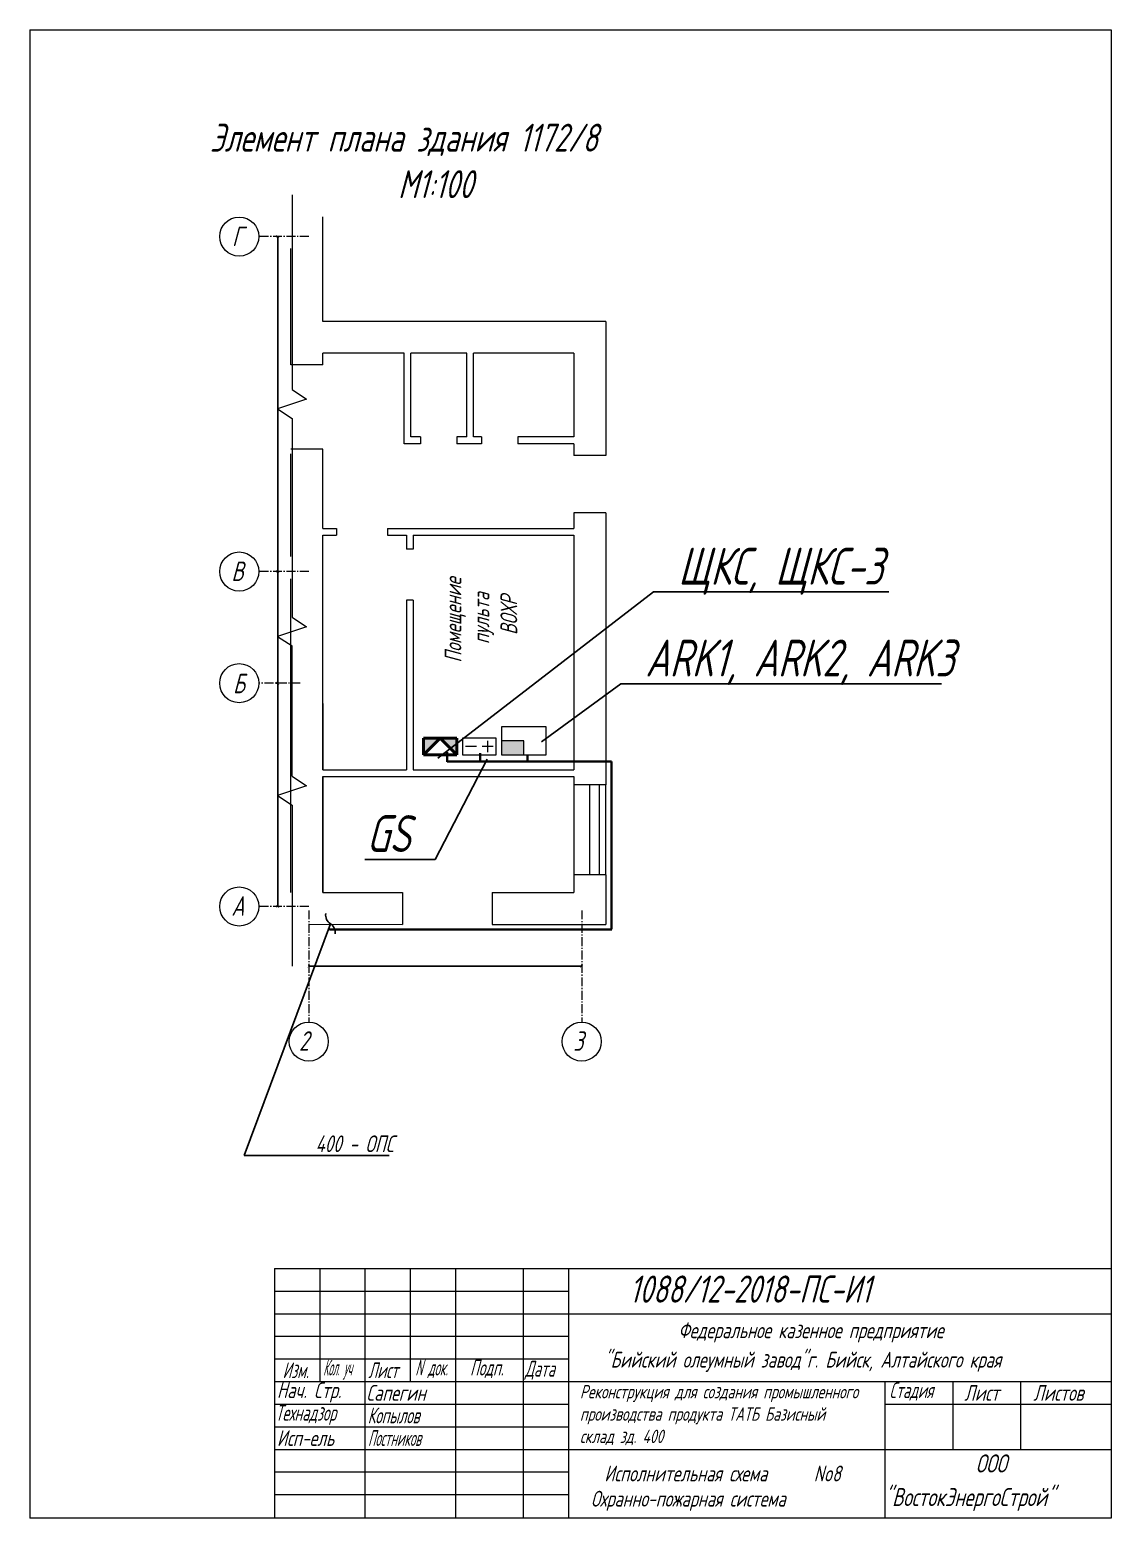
# Model space of a CAD drawing. Header units: millimetres. Extents: x 13096 to 18634, y -492 to 9335.
# Drawn here: x 17665 to 18634, y 7973 to 9306 of the extents above; entities that cross this region are included whole.
import ezdxf
from ezdxf import colors
from ezdxf.entities.mleader import LeaderData, LeaderLine
from ezdxf.math import Vec2, Vec3

# ---------------------------------------------------------------- set-up
doc = ezdxf.new("R2010")
doc.units = ezdxf.units.MM
doc.linetypes.add('gost6', pattern=[12, 8, -1.5, 1, -1.5])
doc.layers.get('Defpoints').update_dxf_attribs({"color": 33})
for name, color, linetype, lineweight in [('ИИ_ОФОРМЛЕНИЕ_025', 7, 'Continuous', 25), ('Линия выноска', 137, 'Continuous', 20), ('Линия связи (Вновь)', 3, 'Continuous', 60), ('Осевая', 4, 'gost6', 25), ('ППК и др. приБоры', 171, 'Continuous', 50), ('Размерная', 4, 'Continuous', 25), ('Рамка толстая', 7, 'Continuous', 60), ('Рамка тонкая', 5, 'Continuous', 25), ('Строительный', 251, 'Continuous', 13), ('текст', 7, 'Continuous', 25), ('Щиты пульты (Вновь)', 5, 'Continuous', 50), ('Элемент эл. схем', 7, 'Continuous', 35)]:
    doc.layers.add(name, color=color, linetype=linetype, lineweight=lineweight)
doc.styles.add('Simplex', font='simplex.shx', dxfattribs={"width": 0.7, "oblique": 15})
doc.styles.get("Standard").update_dxf_attribs({"font": 'arial.ttf'})
doc.dimstyles.new('Simplex', dxfattribs={"dimtxt": 2.5, "dimasz": 2.5, "dimexe": 1.25, "dimexo": 0.625, "dimtad": 1, "dimtxsty": 'Simplex', "dimcen": 2.5, "dimclrt": 2, "dimadec": 0, "dimazin": 0, "dimtfac": 1, "dimtmove": 0, "dimatfit": 3, "dimfxl": 1, "dimarcsym": 0})

# ---------------------------------------------------------------- blocks, each defined once
blk = doc.blocks.new('_ArchTick')
at = {"color": 0, "linetype": 'ByBlock', "const_width": 0.15}
blk.add_lwpolyline([(-0.5, -0.5), (0.5, 0.5)], dxfattribs=at)
blk = doc.blocks.new('*D140')
at = {"layer": 'Defpoints', "color": 0, "lineweight": 80, "transparency": 16777216}
for p in [(17887.3, 8821.1), (17887.3, 8721.1), (17887.3, 8721.1)]:
    blk.add_point(p, dxfattribs=at)
at = {"layer": 'Размерная', "color": 0, "lineweight": -2, "transparency": 16777216}
for p, q in [((17886.7, 8821.1), (17886, 8821.1)), ((17887.3, 8821.1), (17887.3, 8721.1)), ((17886.7, 8721.1), (17886, 8721.1))]:
    blk.add_line(p, q, dxfattribs=at)
at = {"layer": 'Размерная', "color": 0, "lineweight": -2, "transparency": 16777216, "xscale": 2.5, "yscale": 2.5, "zscale": 2.5}
for p, rotation in [((17887.3, 8821.1), 90), ((17887.3, 8721.1), 270)]:
    blk.add_blockref('_ArchTick', p, dxfattribs=dict(at, rotation=rotation))
blk = doc.blocks.new('*D141')
at = {"layer": 'Defpoints', "color": 0, "lineweight": 80, "transparency": 16777216}
for p in [(17887.3, 9121.1), (17887.3, 8821.1), (17887.3, 8821.1)]:
    blk.add_point(p, dxfattribs=at)
at = {"layer": 'Размерная', "color": 0, "lineweight": -2, "transparency": 16777216}
for p, q in [((17886.7, 9121.1), (17886, 9121.1)), ((17887.3, 9121.1), (17887.3, 8821.1)), ((17886.7, 8821.1), (17886, 8821.1))]:
    blk.add_line(p, q, dxfattribs=at)
at = {"layer": 'Размерная', "color": 0, "lineweight": -2, "transparency": 16777216, "xscale": 2.5, "yscale": 2.5, "zscale": 2.5}
for p, rotation in [((17887.3, 9121.1), 90), ((17887.3, 8821.1), 270)]:
    blk.add_blockref('_ArchTick', p, dxfattribs=dict(at, rotation=rotation))
blk = doc.blocks.new('*D142')
at = {"layer": 'Defpoints', "color": 0, "lineweight": 80, "transparency": 16777216}
for p in [(17887.3, 8721.1), (17887.3, 8521.1), (17887.3, 8521.1)]:
    blk.add_point(p, dxfattribs=at)
at = {"layer": 'Размерная', "color": 0, "lineweight": -2, "transparency": 16777216}
for p, q in [((17886.7, 8721.1), (17886, 8721.1)), ((17887.3, 8721.1), (17887.3, 8521.1)), ((17886.7, 8521.1), (17886, 8521.1))]:
    blk.add_line(p, q, dxfattribs=at)
at = {"layer": 'Размерная', "color": 0, "lineweight": -2, "transparency": 16777216, "xscale": 2.5, "yscale": 2.5, "zscale": 2.5}
for p, rotation in [((17887.3, 8721.1), 90), ((17887.3, 8521.1), 270)]:
    blk.add_blockref('_ArchTick', p, dxfattribs=dict(at, rotation=rotation))
blk = doc.blocks.new('*D143')
at = {"layer": 'Defpoints', "color": 0, "lineweight": 80, "transparency": 16777216}
for p in [(17915, 8467.6), (18159.5, 8467.6), (18159.5, 8467.6)]:
    blk.add_point(p, dxfattribs=at)
at = {"layer": 'Размерная', "color": 0, "lineweight": -2, "transparency": 16777216}
for p, q in [((17915, 8468.3), (17915, 8468.9)), ((17915, 8467.6), (18159.5, 8467.6)), ((18159.5, 8468.3), (18159.5, 8468.9))]:
    blk.add_line(p, q, dxfattribs=at)
at = {"layer": 'Размерная', "color": 0, "lineweight": -2, "transparency": 16777216, "xscale": 2.5, "yscale": 2.5, "zscale": 2.5, "rotation": 180}
blk.add_blockref('_ArchTick', (17915, 8467.6), dxfattribs=at)
at = {"layer": 'Размерная', "color": 0, "lineweight": -2, "transparency": 16777216, "xscale": 2.5, "yscale": 2.5, "zscale": 2.5}
blk.add_blockref('_ArchTick', (18159.5, 8467.6), dxfattribs=at)
blk = doc.blocks.new('_Integral')
at = {"color": 0, "linetype": 'ByBlock', "lineweight": -2}
for centre, start, end in [((0.445, -0.091), 102, 168), ((-0.445, 0.091), 282, 348)]:
    blk.add_arc(centre, 0.454, start, end, dxfattribs=at)
blk = doc.blocks.new('A$C34980ADB')
at = {"layer": 'ППК и др. приБоры', "lineweight": 18}
blk.add_hatch(color=256, dxfattribs=at).paths.add_polyline_path([(5, 4), (2.5, 4), (2.5, 0), (5, 0)])
for p, q in [((5, 8), (0, 8)), ((0, 8), (0, 0)), ((5, 0), (5, 8)), ((5, 4), (2.5, 4)), ((2.5, 4), (2.5, 0)), ((0, 0), (5, 0))]:
    blk.add_line(p, q, dxfattribs=at)
blk = doc.blocks.new('A$C5E2B28DD')
at = {"layer": 'Щиты пульты (Вновь)'}
h = blk.add_hatch(color=256, dxfattribs=at)
h.paths.add_polyline_path([(0, 0), (3, 0), (0, 3)])
h.paths.add_polyline_path([(0, 6), (0, 3), (3, 6)])
for p, q in [((3, 6), (0, 6)), ((0, 6), (0, 0)), ((0, 3), (3, 6)), ((3, 0), (3, 6)), ((3, 0), (0, 3)), ((0, 0), (3, 0))]:
    blk.add_line(p, q, dxfattribs=at)
blk = doc.blocks.new('_None')

msp = doc.modelspace()

# ---------------------------------------------------------------- linework, layer by layer
at = {"color": 18, "lineweight": 20, "true_color": 0x000000}
for p, q in [((17884.40457, 8196.91933), (18633.65457, 8196.91933)), ((17884.40457, 8196.91933), (17884.40457, 7974.16933)), ((17924.90457, 8196.91933), (17924.90457, 8095.66933)), ((17965.40457, 8196.91933), (17965.40457, 7974.16933)), ((18005.90457, 8196.91933), (18005.90457, 8095.66933)), ((18046.40457, 8196.91933), (18046.40457, 7974.16933)), ((18107.15457, 8196.91933), (18107.15457, 7974.16933)), ((18147.65457, 8196.91933), (18147.65457, 7974.16933)), ((17884.40457, 8176.66933), (18147.65457, 8176.66933)), ((17884.40457, 8156.41933), (18147.65457, 8156.41933)), ((18147.65457, 8156.41933), (18633.65457, 8156.41933)), ((17884.40457, 8136.16933), (18147.65457, 8136.16933)), ((17884.40457, 8115.91933), (18147.65457, 8115.91933)), ((17884.40457, 8095.66933), (18633.65457, 8095.66933)), ((18431.15457, 8095.66933), (18431.15457, 7974.16933)), ((18491.90457, 8095.66933), (18491.90457, 8034.91933)), ((18552.65457, 8095.66933), (18552.65457, 8034.91933)), ((17884.40457, 8075.41933), (18147.65457, 8075.41933)), ((18431.15457, 8075.41933), (18633.65457, 8075.41933)), ((17884.40457, 8055.16933), (18147.65457, 8055.16933)), ((17884.40457, 8034.91933), (18147.65457, 8034.91933)), ((18147.65457, 8034.91933), (18633.65457, 8034.91933)), ((17884.40457, 8014.66933), (18147.65457, 8014.66933)), ((17884.40457, 7994.41933), (18147.65457, 7994.41933))]:
    msp.add_line(p, q, dxfattribs=at)
at = {"layer": 'Линия связи (Вновь)', "color": 18, "lineweight": 35, "true_color": 0x000000}
for p, q in [((18038.96752, 8650.84154), (18039.01308, 8659.25513)), ((18068.4466, 8650.87055), (18068.4466, 8658.3832)), ((18110.95768, 8650.89774), (18110.97402, 8656.8132)), ((18186.28419, 8650.91159), (18038.98426, 8650.86188)), ((18186.28419, 8650.91159), (18186.3567, 8500.75178)), ((18186.3879, 8500.5741), (17933.54617, 8500.52099))]:
    msp.add_line(p, q, dxfattribs=at)
at = {"layer": 'Осевая', "color": 18, "lineweight": 20, "true_color": 0x000000}
for p, q in [((17915.06736, 9121.13808), (17870.27325, 9121.13808)), ((17915.06736, 8821.13808), (17870.27325, 8821.13808)), ((17907.37619, 8721.13808), (17870.27325, 8721.13808)), ((17915.06736, 8521.13808), (17870.27325, 8521.13808)), ((17915.03415, 8517.63808), (17915.03415, 8417.63808)), ((18159.53415, 8517.63808), (18159.53415, 8417.63808))]:
    msp.add_line(p, q, dxfattribs=at)
at = {"layer": 'Рамка толстая', "color": 18, "lineweight": 20, "true_color": 0x000000}
for p, q in [((17665.17547, 9306.366), (18633.80047, 9306.366)), ((17665.17547, 9306.366), (17665.17547, 7973.241)), ((18633.80047, 9306.366), (18633.80047, 7973.241)), ((18633.80047, 7973.241), (17665.17547, 7973.241))]:
    msp.add_line(p, q, dxfattribs=at)
at = {"layer": 'Рамка тонкая', "color": 18, "lineweight": 20, "true_color": 0x000000}
for p, q in [((17900.06736, 9158.63808), (17900.06736, 8984.07779)), ((17913.00707, 8975.45131), (17887.12764, 8966.82484)), ((17900.06736, 8984.07779), (17913.00707, 8975.45131)), ((17887.12764, 8966.82484), (17900.06736, 8958.19836)), ((17900.06736, 8958.19836), (17900.06736, 8780.32779)), ((17900.06736, 8780.32779), (17913.00707, 8771.70131)), ((17913.00707, 8771.70131), (17887.12764, 8763.07484)), ((17887.12764, 8763.07484), (17900.06736, 8754.44836)), ((17900.06736, 8637.82779), (17900.06736, 8754.44836)), ((17913.00707, 8629.20131), (17887.12764, 8620.57484)), ((17900.06736, 8637.82779), (17913.00707, 8629.20131)), ((17887.12764, 8620.57484), (17900.06736, 8611.94836)), ((17900.06736, 8611.94836), (17900.06736, 8467.63808))]:
    msp.add_line(p, q, dxfattribs=at)
for centre in [(17852.77325, 9121.13808), (17852.77325, 8821.13808), (17852.77325, 8721.13808), (17852.77325, 8521.13808), (17915.03415, 8400.13808), (18159.53415, 8400.13808)]:
    msp.add_circle(centre, 17.5, dxfattribs=at)
at = {"layer": 'Строительный', "color": 18, "lineweight": 20, "true_color": 0x000000}
for p, q in [((17927.53415, 9045.13808), (17927.53415, 9138.88808)), ((17899.03415, 9006.20187), (17899.03415, 9110.38808)), ((18181.03415, 9045.13808), (17927.53415, 9045.13808)), ((18181.03415, 9045.13808), (18181.03415, 8925.13808)), ((18000.53415, 9016.63808), (17927.53415, 9016.63808)), ((17927.53415, 9006.20187), (17927.53415, 9016.63808)), ((18000.53415, 8935.63808), (18000.53415, 9016.63808)), ((18056.53415, 9016.63808), (18006.53415, 9016.63808)), ((18006.53415, 8941.63808), (18006.53415, 9016.63808)), ((18056.53415, 8941.63808), (18056.53415, 9016.63808)), ((18152.53415, 9016.63808), (18062.53415, 9016.63808)), ((18062.53415, 8941.63808), (18062.53415, 9016.63808)), ((18152.53415, 9016.63808), (18152.53415, 8941.63808)), ((17927.53415, 9006.20187), (17899.03415, 9006.20187)), ((18015.05982, 8935.63808), (18000.53415, 8935.63808)), ((18015.05982, 8941.63808), (18006.53415, 8941.63808)), ((18015.05982, 8941.63808), (18015.05982, 8935.63808)), ((18056.53415, 8941.63808), (18047.55982, 8941.63808)), ((18047.55982, 8941.63808), (18047.55982, 8935.63808)), ((18069.68834, 8935.63808), (18047.55982, 8935.63808)), ((18069.68834, 8941.63808), (18062.53415, 8941.63808)), ((18069.68834, 8941.63808), (18069.68834, 8935.63808)), ((18152.53415, 8941.63808), (18102.18834, 8941.63808)), ((18102.18834, 8941.63808), (18102.18834, 8935.63808)), ((18152.53415, 8935.63808), (18102.18834, 8935.63808)), ((18152.53415, 8935.63808), (18152.53415, 8925.13808)), ((17927.53415, 8930.63808), (17899.03415, 8930.63808)), ((17899.03415, 8834.63808), (17899.03415, 8926.63808)), ((17927.53415, 8859.63808), (17927.53415, 8930.63808)), ((18181.03415, 8925.13808), (18152.53415, 8925.13808)), ((18152.53415, 8873.63808), (18152.53415, 8859.63808)), ((18181.03415, 8873.63808), (18152.53415, 8873.63808)), ((18152.53415, 8873.63808), (18152.53415, 8859.63808)), ((18181.03415, 8873.63808), (18181.03415, 8630.13808)), ((17927.53415, 8859.63808), (17940.03415, 8859.63808)), ((17927.53415, 8853.63808), (17940.03415, 8853.63808)), ((17927.53415, 8643.63808), (17927.53415, 8853.63808)), ((17940.03415, 8859.63808), (17940.03415, 8853.63808)), ((17985.53415, 8859.63808), (18152.53415, 8859.63808)), ((17985.53415, 8859.63808), (17985.53415, 8853.63808)), ((17985.53415, 8853.63808), (18002.53415, 8853.63808)), ((18002.53415, 8853.63808), (18002.53415, 8841.13808)), ((18008.53415, 8853.63808), (18008.53415, 8841.13808)), ((18008.53415, 8853.63808), (18152.53415, 8853.63808)), ((18152.53415, 8853.63808), (18152.53415, 8643.63808)), ((18008.53415, 8841.13808), (18002.53415, 8841.13808)), ((17899.03415, 8533.63808), (17899.03415, 8814.63808)), ((18002.53415, 8795.63808), (18002.53415, 8643.63808)), ((18008.53415, 8795.63808), (18002.53415, 8795.63808)), ((18008.53415, 8795.63808), (18008.53415, 8643.63808)), ((18152.53415, 8738.13808), (18152.53415, 8643.63808)), ((17927.53415, 8703.01308), (17927.53415, 8643.63808)), ((17927.53415, 8643.63808), (18002.53415, 8643.63808)), ((18008.53415, 8643.63808), (18152.53415, 8643.63808)), ((17927.53415, 8637.63808), (17927.53415, 8533.63808)), ((17927.53415, 8637.63808), (18152.53415, 8637.63808)), ((17927.53415, 8533.63808), (17927.53415, 8637.63808)), ((18152.53415, 8637.63808), (18152.53415, 8533.63808)), ((18181.03415, 8630.13808), (18152.53415, 8630.13808)), ((18166.78415, 8549.63808), (18166.78415, 8630.13808)), ((18175.40593, 8549.63808), (18175.40593, 8630.13808)), ((18181.03415, 8549.63808), (18181.03415, 8630.13808)), ((17899.03415, 8565.44306), (17899.03415, 8568.56806)), ((18181.03415, 8549.63808), (18152.53415, 8549.63808)), ((18181.03415, 8549.63808), (18181.03415, 8505.13808)), ((17927.53415, 8533.63808), (17998.95417, 8533.63808)), ((17998.95417, 8533.63808), (17998.95417, 8505.13808)), ((18079.45417, 8533.63808), (18152.53415, 8533.63808)), ((18079.45417, 8533.63808), (18079.45417, 8505.13808)), ((18079.45417, 8533.63808), (18079.45417, 8505.13808)), ((17915.51518, 8505.20576), (17998.95417, 8505.13808)), ((18079.45417, 8505.13808), (18181.03415, 8505.13808))]:
    msp.add_line(p, q, dxfattribs=at)
at = {"layer": 'Щиты пульты (Вновь)', "color": 18, "lineweight": 20, "true_color": 0x000000}
for p, q in [((18052.81017, 8671.90176), (18052.81017, 8656.90176)), ((18082.81017, 8671.90176), (18052.81017, 8671.90176)), ((18075.31017, 8659.40176), (18075.31017, 8669.40176)), ((18082.81017, 8656.90176), (18082.81017, 8671.90176)), ((18052.81017, 8656.90176), (18082.81017, 8656.90176)), ((18065.31017, 8664.40176), (18055.31017, 8664.40176)), ((18080.31017, 8664.40176), (18070.31017, 8664.40176))]:
    msp.add_line(p, q, dxfattribs=at)

# ---------------------------------------------------------------- block references
at = {"layer": 'Элемент эл. схем', "color": 18, "lineweight": 20, "true_color": 0x000000, "xscale": 5, "yscale": 5, "zscale": 5, "rotation": 270}
for name, p in [('A$C34980ADB', (18087.81018, 8681.90164)), ('A$C5E2B28DD', (18017.81031, 8671.90188))]:
    msp.add_blockref(name, p, dxfattribs=at)

# ---------------------------------------------------------------- texts
at = {"color": 18, "lineweight": 20, "true_color": 0x000000, "style": 'Simplex', "oblique": 15}
for s, height, width, p in [('1088/12-2018-ПС-И1', 24.3, 0.7, (18202.19201, 8166.32123)), ('Федеральное казенное предприятие', 14.175, 0.7, (18246.00509, 8134.48183)), ('"Бийский олеумный завод"г. Бийск, Алтайского края', 14.175, 0.7, (18179.53403, 8108.15683)), ('Изм.', 14.175, 0.6, (17891.60414, 8098.70683)), ('Кол. уч', 14.175, 0.4, (17927.95851, 8101.06933)), ('Лист', 14.175, 0.6, (17968.27894, 8098.70683)), ('N', 14.175, 0.5, (18010.47648, 8101.06933)), ('док.', 14.175, 0.5, (18021.75054, 8101.06933)), ('Подп.', 14.175, 0.6, (18059.47664, 8101.06933)), ('Дата', 14.175, 0.6, (18108.68024, 8100.05683)), ('Нач. Стр.', 14.175, 0.7, (17886.56457, 8080.81933)), ('Сапегин', 14.175, 0.7, (17966.66024, 8078.45683)), ('Стадия', 14.175, 0.6, (18435.10634, 8080.81933)), ('Лист', 14.175, 0.7, (18502.19832, 8078.45683)), ('Листов', 14.175, 0.7, (18564.04606, 8078.45683)), ('Технадзор', 14.175, 0.6, (17885.21457, 8060.56933)), ('Копылов', 14.175, 0.6, (17967.83457, 8058.20683)), ('Постников', 14.175, 0.5, (17968.10457, 8037.95683)), ('Исп-ель', 14.175, 0.7, (17886.56457, 8037.95683)), ('ООО', 16.2, 0.7, (18512.41418, 8014.18719)), ('Исполнительная схема ', 14.175, 0.7, (18179.8111, 8006.21642)), ('No8', 14.175, 0.7, (18367.3936, 8006.21642)), ('"ВостокЭнергоСтрой"', 16.2, 0.7, (18430.76044, 7984.10148)), ('Охранно-пожарная система', 14.175, 0.7, (18167.80435, 7983.63555))]:
    msp.add_text(s, height=height, dxfattribs=dict(at, width=width)).set_placement(p)
at = {"layer": 'ИИ_ОФОРМЛЕНИЕ_025', "color": 18, "lineweight": 20, "true_color": 0x000000, "insert": (18157.94193, 8092.57005), "char_height": 12, "attachment_point": 1}
msp.add_mtext_dynamic_manual_height_columns('{\\Fsimplex|c204;\\Q15;\\W0.7;\\C2;Реконструкция для создания промышленного производства продукта ТАТБ Базисный склад зд. 400}', width=276.2589272, gutter_width=12.5, heights=[0], dxfattribs=at)
at = {"layer": 'текст', "color": 18, "lineweight": 20, "true_color": 0x000000, "attachment_point": 1, "style": 'Simplex'}
for s, width, insert, char_height in [('\\pi76.691;Элемент плана здания 1172/8 \\P\\pi245.12;М1:100', 578.999515, (17749.86415, 9222.22334), 25), ('\\pi-2.7966;Г', 6.0958109, (17849.14384, 9130.11271), 17.5), ('\\pi-2.9334;В', 6.0958109, (17848.71223, 8830.1047), 17.5), ('\\pi-2.505;Б', 6.0958109, (17849.71574, 8729.6268), 17.5), ('\\pi-1.9104;А', 6.0958109, (17847.67439, 8530.38191), 17.5), ('\\pi-2.6417;2', 6.0958109, (17908.94403, 8409.42711), 17.5), ('\\pi-2.6417;3', 6.0958109, (18154.62526, 8409.38657), 17.5)]:
    msp.add_mtext_dynamic_manual_height_columns(s, width=width, gutter_width=12.5, heights=[0], dxfattribs=dict(at, insert=insert, char_height=char_height))
at = {"layer": 'текст', "color": 18, "lineweight": 20, "true_color": 0x000000, "insert": (18036.771, 8770.12575), "char_height": 15, "attachment_point": 1, "rotation": 90, "style": 'Simplex'}
msp.add_mtext_dynamic_manual_height_columns('\\pi-30.557;Помещение \\P\\pi-13.94;пульта \\P\\pi-5.7268;ВОХР', width=28.8, gutter_width=12.5, heights=[0], dxfattribs=at)

# ---------------------------------------------------------------- dimensions: what is measured, and where the dimension line sits
at = {"layer": 'Размерная', "color": 18, "lineweight": 20, "true_color": 0x000000}
for base, p1, p2, picture, middle in [((17887.2798, 8821.13808), (17887.2798, 9121.13808), (17887.2798, 8821.13808), '*D141', (17887.2798, 8971.13808)), ((17887.2798, 8721.13808), (17887.2798, 8821.13808), (17887.2798, 8721.13808), '*D140', (17887.2798, 8771.13808)), ((17887.2798, 8521.13808), (17887.2798, 8721.13808), (17887.2798, 8521.13808), '*D142', (17887.2798, 8621.13808))]:
    dim = msp.add_linear_dim(base=base, p1=p1, p2=p2, angle=90, text=' ', dimstyle='Simplex', override={"dimlfac": 100, "dimtxsty": 'Simplex', "dimblk1": 'ArchTick', "dimblk2": 'ArchTick', "dimsah": 1}, dxfattribs=at)
    dim.commit()
    dim.dimension.update_dxf_attribs({"geometry": picture, "text_midpoint": middle})
dim = msp.add_linear_dim(base=(18159.53415, 8467.63808), p1=(17915.03415, 8467.63808), p2=(18159.53415, 8467.63808), text=' ', dimstyle='Simplex', override={"dimlfac": 100, "dimtxsty": 'Simplex', "dimblk1": 'ArchTick', "dimblk2": 'ArchTick', "dimsah": 1}, dxfattribs=at)
dim.commit()
dim.dimension.update_dxf_attribs({"geometry": '*D143', "text_midpoint": (18037.28415, 8467.63808)})

# ---------------------------------------------------------------- leaders
at = {"layer": 'Линия выноска', "color": 18, "lineweight": 20, "true_color": 0x000000}
ml = msp.add_multileader_mtext('Standard', dxfattribs=at)
ml.set_content('ЩКС, ЩКС-3', color=2, style='Simplex')
ml.set_leader_properties()
ml.set_arrow_properties(name='NONE')
ml.build(insert=Vec2(0, 0))
ml.multileader.update_dxf_attribs({"text_left_attachment_type": 6, "text_right_attachment_type": 6, "dogleg_length": 0, "arrow_head_size": 44})
ctx = ml.context
ctx.base_point, ctx.char_height, ctx.arrow_head_size, ctx.landing_gap_size, ctx.plane_origin = Vec3(18223.9136, 8802.84347), 33, 44, 22, Vec3(17565.45739, 8363.94111)
ctx.left_attachment, ctx.right_attachment = 6, 6
notes = []
notes.append((ctx, [(0, (1, 1, 0), (18223.9136, 8802.84347), (1, 0), 0, [(0, [(18030.54435, 8653.96475)], 0, [])])]))
ctx.mtext.insert, ctx.mtext.flow_direction = Vec3(18245.9136, 8842.44347), 5
ml = msp.add_multileader_mtext('Standard', dxfattribs=at)
ml.set_content('ARK1, ARK2, ARK3', color=2, style='Simplex')
ml.set_leader_properties()
ml.set_arrow_properties(name='NONE')
ml.build(insert=Vec2(0, 0))
ml.multileader.update_dxf_attribs({"text_left_attachment_type": 6, "text_right_attachment_type": 6, "dogleg_length": 0, "arrow_head_size": 44})
ctx = ml.context
ctx.base_point, ctx.char_height, ctx.arrow_head_size, ctx.landing_gap_size, ctx.plane_origin = Vec3(18194.49369, 8720.57263), 33, 44, 22, Vec3(17565.71479, 8521.85454)
ctx.left_attachment, ctx.right_attachment = 6, 6
notes.append((ctx, [(0, (1, 1, 0), (18194.49369, 8720.57263), (1, 0), 0, [(0, [(18123.52479, 8668.70522)], 0, [])])]))
ctx.mtext.insert, ctx.mtext.flow_direction = Vec3(18216.49369, 8760.17263), 5
ml = msp.add_multileader_mtext('Standard', dxfattribs=at)
ml.set_content('GS', color=2, style='Simplex')
ml.set_leader_properties()
ml.set_arrow_properties(name='NONE')
ml.build(insert=Vec2(0, 0))
ml.multileader.update_dxf_attribs({"text_left_attachment_type": 6, "text_right_attachment_type": 6, "dogleg_length": 0, "arrow_head_size": 44})
ctx = ml.context
ctx.base_point, ctx.char_height, ctx.arrow_head_size, ctx.landing_gap_size, ctx.plane_origin = Vec3(17941.31481, 8563.36422), 33, 44, 22, Vec3(17555.08688, 8385.36334)
ctx.left_attachment, ctx.right_attachment, ctx.text_align_type = 6, 6, 2
notes.append((ctx, [(1, (1, 1, 0), (18028.18863, 8563.36422), (-1, 0), 0, [(0, [(18074.71065, 8653.1043)], 0, [])])]))
ctx.mtext.insert, ctx.mtext.alignment, ctx.mtext.flow_direction = Vec3(18006.18863, 8602.96422), 3, 5
ml = msp.add_multileader_mtext('Standard', dxfattribs=at)
ml.set_content('\\A1;400 - ОПС', color=2, style='Simplex')
ml.set_leader_properties()
ml.set_arrow_properties(name='INTEGRAL')
ml.build(insert=Vec2(0, 0))
ml.multileader.update_dxf_attribs({"text_left_attachment_type": 6, "text_right_attachment_type": 6, "dogleg_length": 8.32248, "arrow_head_size": 20})
ctx = ml.context
ctx.base_point, ctx.char_height, ctx.arrow_head_size, ctx.landing_gap_size, ctx.plane_origin = Vec3(17911.089, 8298.0968), 15, 20, 10, Vec3(17675.21399, 8268.68631)
ctx.left_attachment, ctx.right_attachment = 6, 6
notes.append((ctx, [(0, (1, 1, 0), (17857.18342, 8298.0968), (1, 0), 53.90558, [(0, [(17934.44237, 8505.69543)], 0, [])])]))
ctx.mtext.insert, ctx.mtext.width, ctx.mtext.defined_height, ctx.mtext.flow_direction = Vec3(17921.089, 8316.0968), 453.7351814, 74.93373, 5
for ctx, leaders in notes:
    for number, flags, end, landing, length, lines in leaders:
        leader = LeaderData()
        leader.index, (leader.has_last_leader_line, leader.has_dogleg_vector, leader.attachment_direction) = number, flags
        leader.last_leader_point, leader.dogleg_vector, leader.dogleg_length = Vec3(end), Vec3(landing), length
        for number, points, colour, breaks in lines:
            line = LeaderLine()
            line.index, line.vertices, line.color, line.breaks = number, Vec3.list(points), colors.encode_raw_color(colour), breaks
            leader.lines.append(line)
        ctx.leaders.append(leader)

doc.saveas('drawing.dxf')
